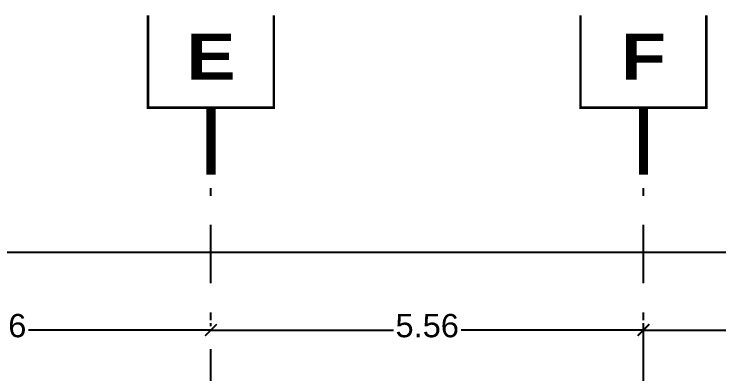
# Model space of a CAD drawing. Header units: millimetres. Extents: x -101 to 3415, y -52 to 1366.
# Drawn here: x 24.93 to 33.99, y 157.23 to 161.86 of the extents above; entities that cross this region are included whole.
import ezdxf
from ezdxf.enums import TextEntityAlignment as Align

# ---------------------------------------------------------------- set-up
doc = ezdxf.new("R2010")
doc.units = ezdxf.units.MM
doc.linetypes.add('XR EJES SUPERIORES$0$DASHDOT2', pattern=[0.5, 0.25, -0.125, 0, -0.125])
for name, color, linetype in [('00_ARQ', 8, 'Continuous'), ('XR EJES SUPERIORES$0$A-COTAS', 8, 'Continuous'), ('XR EJES SUPERIORES$0$A-EJES', 8, 'XR EJES SUPERIORES$0$DASHDOT2')]:
    doc.layers.add(name, color=color, linetype=linetype)
doc.styles.add('XR EJES SUPERIORES$0$protot1', font='')
doc.styles.add('XR EJES SUPERIORES$0$Standard', font='arial.ttf')
doc.styles.get('XR EJES SUPERIORES$0$protot1').set_extended_font_data('Arial Black')
doc.dimstyles.new('XR EJES SUPERIORES$0$PAÑOS50', dxfattribs={"dimscale": 0.5, "dimtxt": 0.6, "dimasz": 0.3, "dimexe": 0.18, "dimexo": 0.1, "dimgap": 0.09, "dimtad": 0, "dimtih": 1, "dimtoh": 1, "dimzin": 0, "dimdsep": 46, "dimtxsty": 'XR EJES SUPERIORES$0$Standard', "dimblk": 'XR EJES SUPERIORES$0$_ArchTick', "dimcen": 0.09, "dimclrd": 256, "dimclre": 256, "dimclrt": 2, "dimadec": 0, "dimazin": 0, "dimtfac": 1, "dimtix": 1, "dimtmove": 2, "dimatfit": 3, "dimldrblk": 'XR EJES SUPERIORES$0$_ArchTick', "dimfxl": 0.18, "dimtvp": 0.18, "dimtolj": 1, "dimtzin": 0, "dimarcsym": 0})

# ---------------------------------------------------------------- blocks, each defined once
blk = doc.blocks.new('XR EJES SUPERIORES$0$EJE_HOR')
at = {"color": 1, "linetype": 'Continuous', "const_width": 0.025}
blk.add_lwpolyline([(-0.6163, 0.9094), (-0.6163, 0.0048), (0.6163, 0.0048), (0.6163, 0.9094)], dxfattribs=at)
at = {"color": 2, "linetype": 'Continuous', "const_width": 0.09}
blk.add_lwpolyline([(0, 0), (0, -0.6522)], dxfattribs=at)
at = {"color": 4, "style": 'XR EJES SUPERIORES$0$protot1', "oblique": 360}
blk.add_attdef('EJE', text='', height=0.45, dxfattribs=at).set_placement((0, 0.2794), align=Align.CENTER)
blk = doc.blocks.new('XR EJES SUPERIORES$0$_ArchTick')
at = {"color": 0, "linetype": 'ByBlock', "const_width": 0.15}
blk.add_lwpolyline([(-0.5, -0.5), (0.5, 0.5)], dxfattribs=at)
blk = doc.blocks.new('*D36')
at = {"layer": 'Defpoints', "color": 0, "linetype": 'Continuous', "transparency": 16777216}
for p in [(13.8207, 0.6571), (13.8207, 0.6571), (19.3796, 0.6571)]:
    blk.add_point(p, dxfattribs=at)
at = {"layer": 'XR EJES SUPERIORES$0$A-COTAS', "linetype": 'Continuous', "lineweight": -2, "transparency": 16777216}
for p, q in [((13.8207, 0.7071), (13.8207, 0.7471)), ((19.3796, 0.7071), (19.3796, 0.7471)), ((13.8207, 0.6571), (16.1656, 0.6571)), ((19.3796, 0.6571), (17.0347, 0.6571))]:
    blk.add_line(p, q, dxfattribs=at)
at = {"layer": 'XR EJES SUPERIORES$0$A-COTAS', "linetype": 'Continuous', "lineweight": -2, "transparency": 16777216, "xscale": 0.15, "yscale": 0.15, "zscale": 0.15, "rotation": 180}
blk.add_blockref('XR EJES SUPERIORES$0$_ArchTick', (13.8207, 0.6571), dxfattribs=at)
at = {"layer": 'XR EJES SUPERIORES$0$A-COTAS', "linetype": 'Continuous', "lineweight": -2, "transparency": 16777216, "xscale": 0.15, "yscale": 0.15, "zscale": 0.15}
blk.add_blockref('XR EJES SUPERIORES$0$_ArchTick', (19.3796, 0.6571), dxfattribs=at)
at = {"layer": 'XR EJES SUPERIORES$0$A-COTAS', "color": 2, "linetype": 'Continuous', "transparency": 16777216, "insert": (16.6002, 0.7123), "char_height": 0.3, "attachment_point": 5, "style": 'XR EJES SUPERIORES$0$Standard'}
blk.add_mtext('\\A1;5.56', dxfattribs=at)
blk = doc.blocks.new('*D37')
at = {"layer": 'Defpoints', "color": 0, "linetype": 'Continuous', "transparency": 16777216}
for p in [(30.4181, 1.6571), (30.4181, 1.6382), (0.1547, 1.5709)]:
    blk.add_point(p, dxfattribs=at)
at = {"layer": 'XR EJES SUPERIORES$0$A-COTAS', "linetype": 'Continuous', "lineweight": -2, "transparency": 16777216}
for p, q in [((0.1547, 1.6209), (0.1547, 1.7471)), ((30.4181, 1.6882), (30.4181, 1.7471)), ((0.1547, 1.6571), (14.7355, 1.6571)), ((30.4181, 1.6571), (15.8374, 1.6571))]:
    blk.add_line(p, q, dxfattribs=at)
at = {"layer": 'XR EJES SUPERIORES$0$A-COTAS', "linetype": 'Continuous', "lineweight": -2, "transparency": 16777216, "xscale": 0.15, "yscale": 0.15, "zscale": 0.15, "rotation": 180}
blk.add_blockref('XR EJES SUPERIORES$0$_ArchTick', (0.1547, 1.6571), dxfattribs=at)
at = {"layer": 'XR EJES SUPERIORES$0$A-COTAS', "linetype": 'Continuous', "lineweight": -2, "transparency": 16777216, "xscale": 0.15, "yscale": 0.15, "zscale": 0.15}
blk.add_blockref('XR EJES SUPERIORES$0$_ArchTick', (30.4181, 1.6571), dxfattribs=at)
at = {"layer": 'XR EJES SUPERIORES$0$A-COTAS', "color": 2, "linetype": 'Continuous', "transparency": 16777216, "insert": (15.2864, 1.7123), "char_height": 0.3, "attachment_point": 5, "style": 'XR EJES SUPERIORES$0$Standard'}
blk.add_mtext('\\A1;30.26', dxfattribs=at)
blk = doc.blocks.new('*D43')
at = {"layer": 'Defpoints', "color": 0, "transparency": 16777216}
for p in [(19.3796, 0.6571), (19.3796, 0.6571), (24.9385, 0.185)]:
    blk.add_point(p, dxfattribs=at)
at = {"layer": 'XR EJES SUPERIORES$0$A-COTAS', "lineweight": -2, "transparency": 16777216}
for p, q in [((19.3796, 0.7071), (19.3796, 0.7471)), ((24.9385, 0.235), (24.9385, 0.7471)), ((19.3796, 0.6571), (21.7245, 0.6571)), ((24.9385, 0.6571), (22.5936, 0.6571))]:
    blk.add_line(p, q, dxfattribs=at)
at = {"layer": 'XR EJES SUPERIORES$0$A-COTAS', "lineweight": -2, "transparency": 16777216, "xscale": 0.15, "yscale": 0.15, "zscale": 0.15, "rotation": 180}
blk.add_blockref('XR EJES SUPERIORES$0$_ArchTick', (19.3796, 0.6571), dxfattribs=at)
at = {"layer": 'XR EJES SUPERIORES$0$A-COTAS', "lineweight": -2, "transparency": 16777216, "xscale": 0.15, "yscale": 0.15, "zscale": 0.15}
blk.add_blockref('XR EJES SUPERIORES$0$_ArchTick', (24.9385, 0.6571), dxfattribs=at)
at = {"layer": 'XR EJES SUPERIORES$0$A-COTAS', "color": 2, "transparency": 16777216, "insert": (22.1591, 0.7123), "char_height": 0.3, "attachment_point": 5, "style": 'XR EJES SUPERIORES$0$Standard'}
blk.add_mtext('\\A1;5.56', dxfattribs=at)
blk = doc.blocks.new('*D44')
at = {"layer": 'Defpoints', "color": 0, "transparency": 16777216}
for p in [(30.4231, 0.6571), (30.4231, 0.2965), (24.9385, 0.235)]:
    blk.add_point(p, dxfattribs=at)
at = {"layer": 'XR EJES SUPERIORES$0$A-COTAS', "lineweight": -2, "transparency": 16777216}
for p, q in [((24.9385, 0.285), (24.9385, 0.7471)), ((30.4231, 0.3465), (30.4231, 0.7471)), ((24.9385, 0.6571), (27.2458, 0.6571)), ((30.4231, 0.6571), (28.1157, 0.6571))]:
    blk.add_line(p, q, dxfattribs=at)
at = {"layer": 'XR EJES SUPERIORES$0$A-COTAS', "lineweight": -2, "transparency": 16777216, "xscale": 0.15, "yscale": 0.15, "zscale": 0.15, "rotation": 180}
blk.add_blockref('XR EJES SUPERIORES$0$_ArchTick', (24.9385, 0.6571), dxfattribs=at)
at = {"layer": 'XR EJES SUPERIORES$0$A-COTAS', "lineweight": -2, "transparency": 16777216, "xscale": 0.15, "yscale": 0.15, "zscale": 0.15}
blk.add_blockref('XR EJES SUPERIORES$0$_ArchTick', (30.4231, 0.6571), dxfattribs=at)
at = {"layer": 'XR EJES SUPERIORES$0$A-COTAS', "color": 2, "transparency": 16777216, "insert": (27.6808, 0.7123), "char_height": 0.3, "attachment_point": 5, "style": 'XR EJES SUPERIORES$0$Standard'}
blk.add_mtext('\\A1;5.48', dxfattribs=at)
blk = doc.blocks.new('XR EJES SUPERIORES')
at = {"layer": 'XR EJES SUPERIORES$0$A-EJES', "color": 251, "linetype": 'XR EJES SUPERIORES$0$DASHDOT2', "ltscale": 3}
for p, q in [((19.3796, -14.7404), (19.3796, 2.6571)), ((24.9385, -14.7402), (24.9385, 2.6571))]:
    blk.add_line(p, q, dxfattribs=at)
at = {"layer": 'XR EJES SUPERIORES$0$A-EJES'}
ref = blk.add_blockref('XR EJES SUPERIORES$0$EJE_HOR', (19.3796, 3.5132), dxfattribs=dict(at, xscale=1.3125, yscale=1.3125, zscale=1.3125))
ref.add_attrib('EJE', 'E', dxfattribs={"layer": '0', "color": 4, "height": 0.5906, "style": 'XR EJES SUPERIORES$0$protot1'}).set_placement((19.3796, 3.8799), align=Align.CENTER)
ref = blk.add_blockref('XR EJES SUPERIORES$0$EJE_HOR', (24.9385, 3.5132), dxfattribs=dict(at, xscale=1.3125, yscale=1.3125, zscale=1.3125))
ref.add_attrib('EJE', 'F', dxfattribs={"layer": '0', "color": 4, "height": 0.5906, "style": 'XR EJES SUPERIORES$0$protot1'}).set_placement((24.9385, 3.8799), align=Align.CENTER)
at = {"layer": 'XR EJES SUPERIORES$0$A-COTAS', "linetype": 'Continuous'}
for base, p1, p2, picture, middle in [((30.4181, 1.6571), (0.1547, 1.5709), (30.4181, 1.6382), '*D37', (15.2864, 1.7123)), ((13.8207, 0.6571), (19.3796, 0.6571), (13.8207, 0.6571), '*D36', (16.6002, 0.7123))]:
    dim = blk.add_linear_dim(base=base, p1=p1, p2=p2, dimstyle='XR EJES SUPERIORES$0$PAÑOS50', dxfattribs=at)
    dim.commit()
    dim.dimension.update_dxf_attribs({"geometry": picture, "text_midpoint": middle})
at = {"layer": 'XR EJES SUPERIORES$0$A-COTAS'}
for base, p1, p2, picture, middle in [((19.3796, 0.6571), (24.9385, 0.185), (19.3796, 0.6571), '*D43', (22.1591, 0.7123)), ((30.4231, 0.6571), (24.9385, 0.235), (30.4231, 0.2965), '*D44', (27.6808, 0.7123))]:
    dim = blk.add_linear_dim(base=base, p1=p1, p2=p2, dimstyle='XR EJES SUPERIORES$0$PAÑOS50', dxfattribs=at)
    dim.commit()
    dim.dimension.update_dxf_attribs({"geometry": picture, "text_midpoint": middle})

msp = doc.modelspace()

# ---------------------------------------------------------------- block references
at = {"layer": '00_ARQ'}
msp.add_blockref('XR EJES SUPERIORES', (8.0803, 157.1372), dxfattribs=at)

doc.saveas('drawing.dxf')
